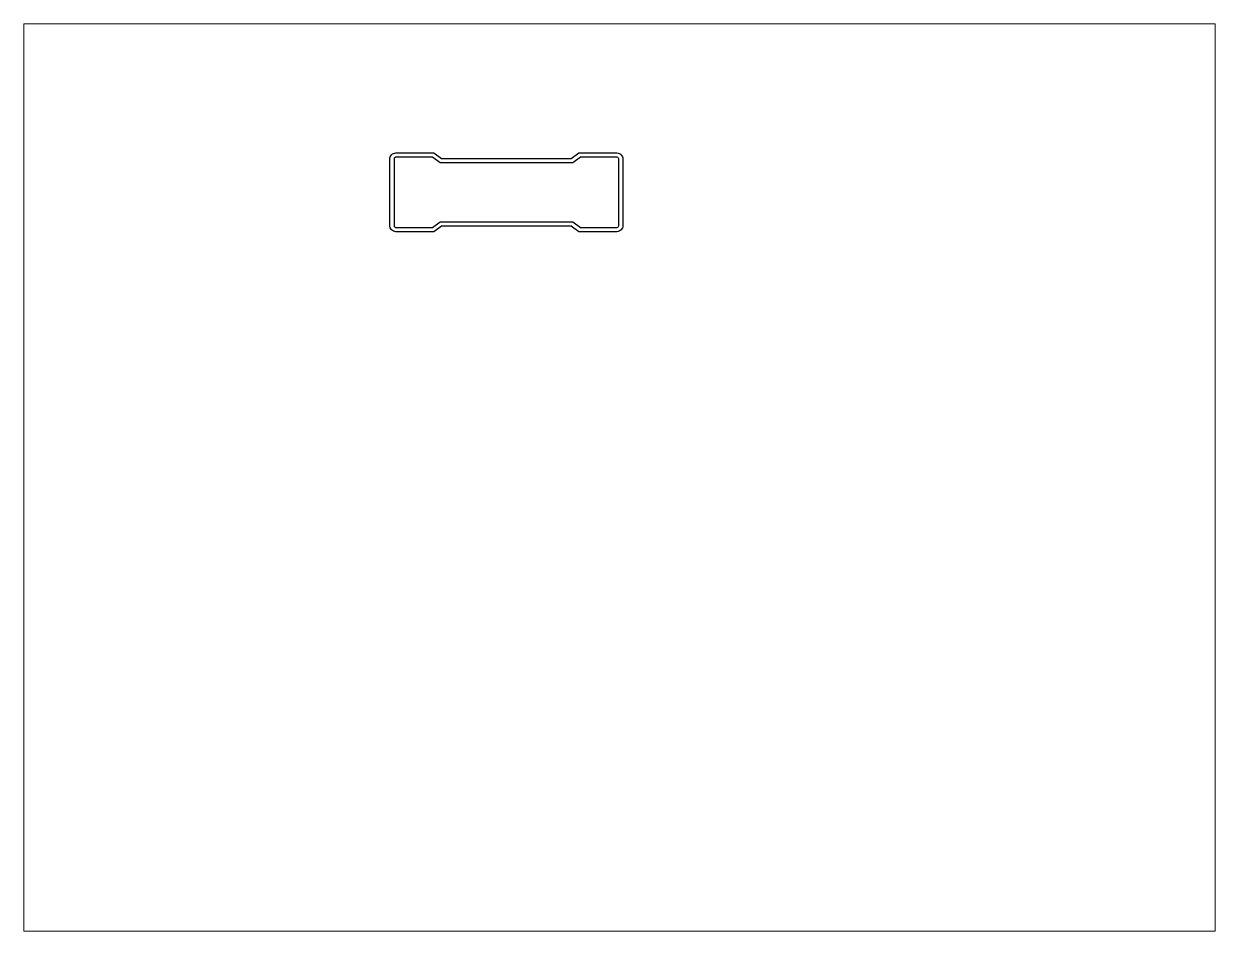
# Paper-space layout 'Layout1' of a CAD drawing. Extents: x 27 to 240, y 20 to 183.
# The model-space entities are those that its viewports show. They can reach past a viewport. Long polylines and large blocks are cut down to what shows.
import ezdxf

# ---------------------------------------------------------------- set-up
doc = ezdxf.new("R2010")
doc.units = 0
doc.header["$LTSCALE"] = 15
doc.layers.get('0').update_dxf_attribs({"linetype": 'CONTINUOUS'})

msp = doc.modelspace()

# ---------------------------------------------------------------- linework, layer by layer
at = {"ltscale": 0.05}
for points in [[(189.64, 235.42, -0.414214), (191.64, 233.42), (191.64, 211.92, -0.414214), (189.64, 209.92), (177.39, 209.92), (174.89, 211.72), (132.89, 211.72), (130.39, 209.92), (118.14, 209.92, -0.414214), (116.14, 211.92), (116.14, 233.42, -0.414214), (118.14, 235.42), (130.39, 235.42), (132.89, 233.62), (174.89, 233.62), (177.39, 235.42)], [(177.85, 211.22), (175.35, 213.02), (132.43, 213.02), (129.93, 211.22), (118.14, 211.22, -0.414214), (117.64, 211.72), (117.64, 233.62, -0.414214), (118.14, 234.12), (129.93, 234.12), (132.43, 232.32), (175.35, 232.32), (177.85, 234.12), (189.64, 234.12, -0.414214), (190.14, 233.62), (190.14, 211.72, -0.414214), (189.64, 211.22)]]:
    msp.add_lwpolyline(points, format="xyb", close=True, dxfattribs=at)

psp = doc.layouts.get("Layout1")

# ---------------------------------------------------------------- viewports
at = {"layer": '0', "color": 0, "linetype": 'BYBLOCK', "ltscale": 0.05}
psp.add_viewport(center=(133.35, 101.6), size=(213.36, 162.56), view_center_point=(190.51, 130.3), view_height=293.8955, dxfattribs=at)

doc.saveas('drawing.dxf')
